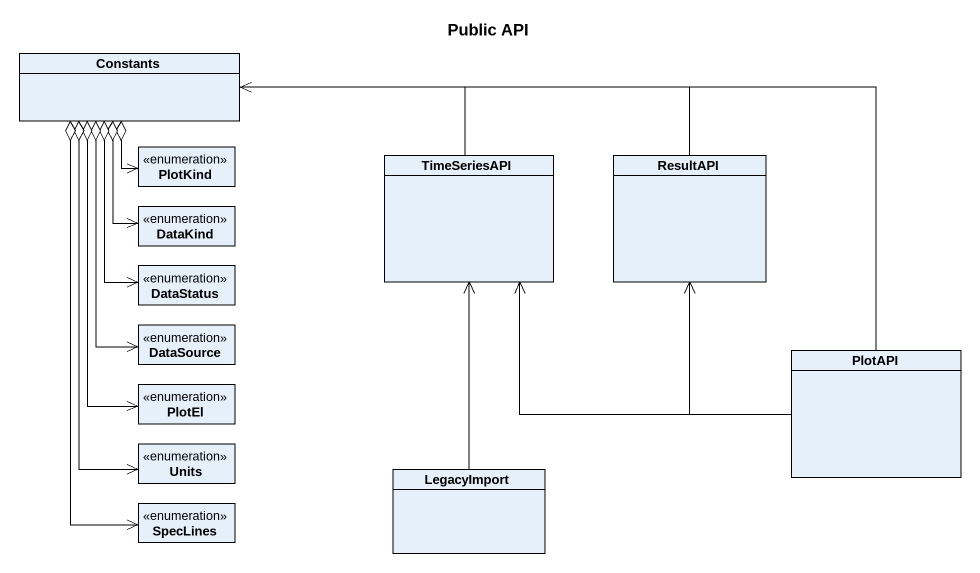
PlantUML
@startuml
title Public API
hide circle
hide empty members
class Constants
enum PlotKind
class TimeSeriesAPI
class ResultAPI
enum DataKind
enum DataStatus
enum DataSource
enum PlotEl
class PlotAPI
enum Units
enum SpecLines
class LegacyImport
Constants o--> PlotKind
Constants o--> DataKind
Constants o--> DataStatus
Constants o--> DataSource
Constants o--> PlotEl
Constants o--> Units
Constants o--> SpecLines
TimeSeriesAPI -left-> Constants
ResultAPI -left-> Constants
PlotAPI -left-> Constants
PlotAPI -left-> TimeSeriesAPI
PlotAPI -up-> ResultAPI
LegacyImport -up-> TimeSeriesAPI
@enduml
